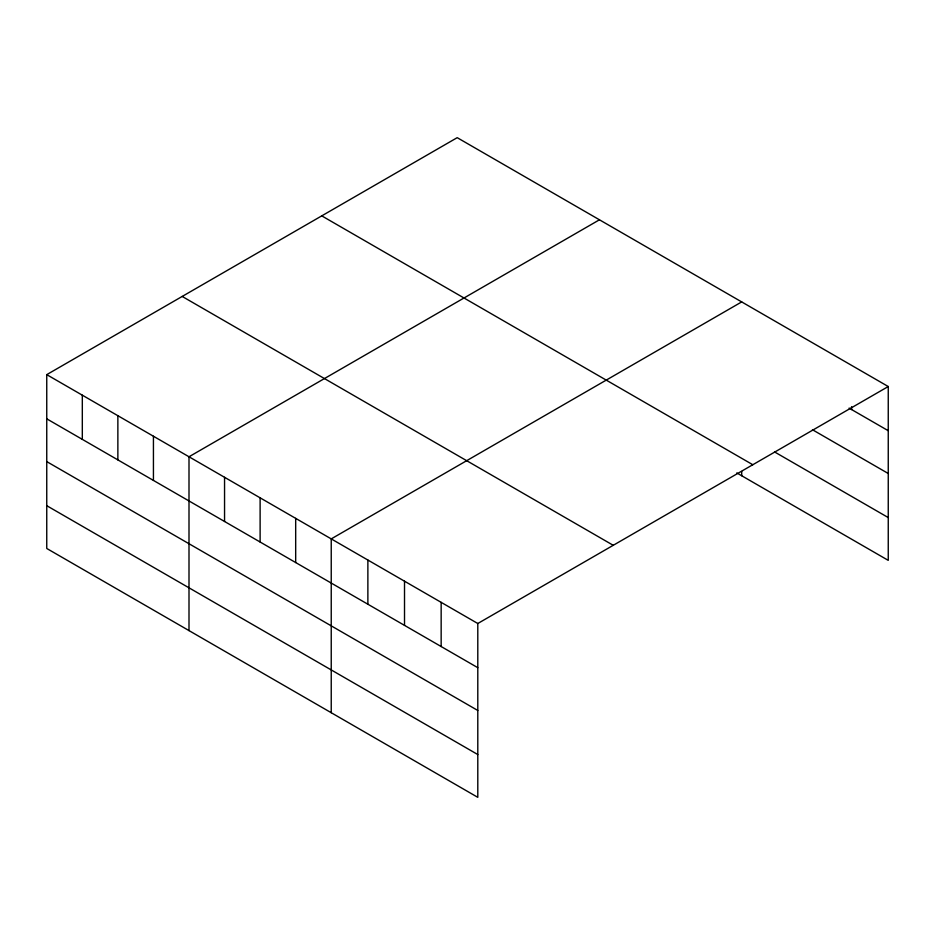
<?xml version="1.0" encoding="UTF-8"?>
<svg xmlns="http://www.w3.org/2000/svg" width="935" height="935" viewBox="0 0 935 935"><rect width="100%" height="100%" fill="white"/><g stroke="black" fill="none" stroke-linecap="round" stroke-linejoin="round"><path stroke-width="1.4" d="M46.75 374.643L477.797 623.505L477.797 797.333L46.75 548.471L46.75 374.643L457.203 137.667L888.25 386.529L888.25 560.357L736.792 472.911M599.452 219.795L188.999 456.771L188.999 630.599M741.7 301.911L331.235 538.887L331.235 712.715M477.797 623.505L888.25 386.529M849.085 408.104L888.25 430.708M812.445 429.726L888.25 473.496M774.542 451.921L888.25 517.569M321.757 215.868L752.804 464.73M182.196 296.442L613.243 545.304M46.75 418.833L477.797 667.683M46.75 461.609L477.797 710.471M46.75 505.695L477.797 754.545M851.61 406.713L851.61 409.553M741.7 471.462L741.7 475.74M441.156 602.35L441.156 646.529M404.516 581.196L404.516 625.386M367.876 560.042L367.876 604.232M295.682 518.364L295.682 562.543M260.117 497.829L260.117 542.008M224.552 477.294L224.552 521.485M153.434 436.236L153.434 480.426M117.868 415.701L117.868 459.891M82.315 395.178L82.315 439.356"/></g></svg>
